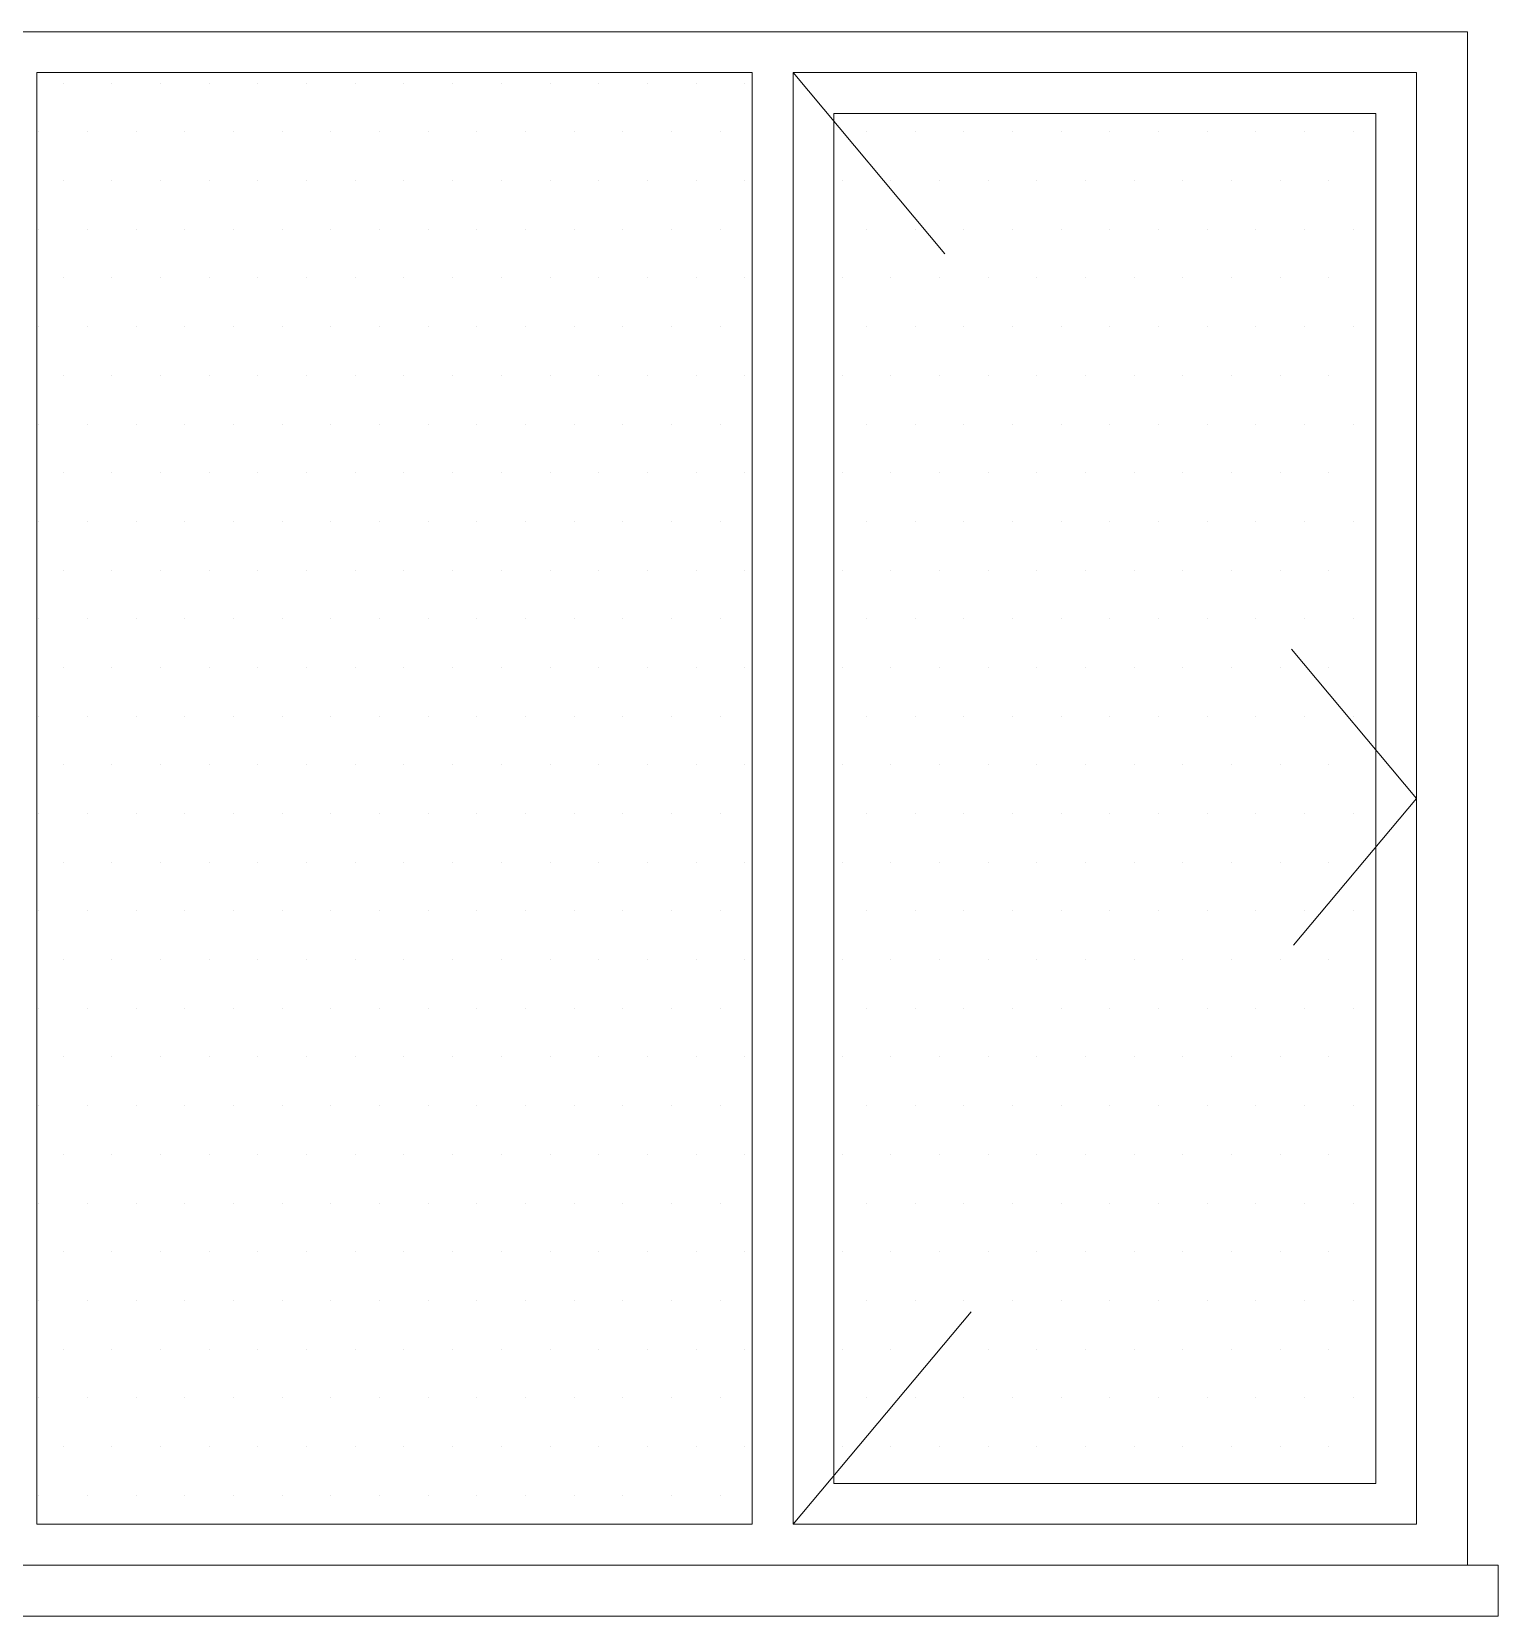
# Model space of a CAD drawing. Header units: millimetres. Extents: x 2016.56 to 2021.8, y 13721.83 to 13722.48.
# Drawn here: x 2020.5015 to 2020.5302, y 13721.93994 to 13721.97094 of the extents above; entities that cross this region are included whole.
import ezdxf

# ---------------------------------------------------------------- set-up
doc = ezdxf.new("R2010")
doc.units = ezdxf.units.MM
doc.linetypes.add('HIDDEN', pattern=[0.375, 0.25, -0.125])
doc.layers.get('0').update_dxf_attribs({"lineweight": 20})
doc.layers.add('DUVAR', color=4, linetype='Continuous', lineweight=40)
doc.layers.add('TEFRİŞ', color=11, linetype='Continuous', lineweight=9)

msp = doc.modelspace()

# ---------------------------------------------------------------- linework, layer by layer
for p, q in [((2020.529602, 13721.970938), (2020.487602, 13721.970938)), ((2020.529602, 13721.940938), (2020.529602, 13721.970938)), ((2020.501602, 13721.970138), (2020.501602, 13721.941738)), ((2020.515602, 13721.970138), (2020.501602, 13721.970138)), ((2020.515602, 13721.970138), (2020.515602, 13721.941738)), ((2020.516402, 13721.970138), (2020.516402, 13721.941738)), ((2020.528602, 13721.970138), (2020.516402, 13721.970138)), ((2020.528602, 13721.970138), (2020.528602, 13721.941738)), ((2020.517202, 13721.969338), (2020.527802, 13721.969338)), ((2020.517202, 13721.942538), (2020.517202, 13721.969338)), ((2020.527802, 13721.969338), (2020.527802, 13721.942538)), ((2020.527802, 13721.942538), (2020.517202, 13721.942538)), ((2020.501602, 13721.941738), (2020.515602, 13721.941738)), ((2020.516402, 13721.941738), (2020.528602, 13721.941738)), ((2020.487002, 13721.940938), (2020.530202, 13721.940938)), ((2020.530202, 13721.939938), (2020.530202, 13721.940938)), ((2020.487002, 13721.939938), (2020.530202, 13721.939938))]:
    msp.add_line(p, q)
at = {"layer": 'DUVAR'}
for p, q in [((2020.50212, 13721.96993), (2020.50212, 13721.96993)), ((2020.503072, 13721.96993), (2020.503072, 13721.96993)), ((2020.504025, 13721.96993), (2020.504025, 13721.96993)), ((2020.504977, 13721.96993), (2020.504977, 13721.96993)), ((2020.50593, 13721.96993), (2020.50593, 13721.96993)), ((2020.506882, 13721.96993), (2020.506882, 13721.96993)), ((2020.507835, 13721.96993), (2020.507835, 13721.96993)), ((2020.508787, 13721.96993), (2020.508787, 13721.96993)), ((2020.50974, 13721.96993), (2020.50974, 13721.96993)), ((2020.510692, 13721.96993), (2020.510692, 13721.96993)), ((2020.511645, 13721.96993), (2020.511645, 13721.96993)), ((2020.512597, 13721.96993), (2020.512597, 13721.96993)), ((2020.51355, 13721.96993), (2020.51355, 13721.96993)), ((2020.514502, 13721.96993), (2020.514502, 13721.96993)), ((2020.515455, 13721.96993), (2020.515455, 13721.96993)), ((2020.501643, 13721.968977), (2020.501643, 13721.968977)), ((2020.502596, 13721.968977), (2020.502596, 13721.968977)), ((2020.503548, 13721.968977), (2020.503548, 13721.968977)), ((2020.504501, 13721.968977), (2020.504501, 13721.968977)), ((2020.505453, 13721.968977), (2020.505453, 13721.968977)), ((2020.506406, 13721.968977), (2020.506406, 13721.968977)), ((2020.507358, 13721.968977), (2020.507358, 13721.968977)), ((2020.508311, 13721.968977), (2020.508311, 13721.968977)), ((2020.509263, 13721.968977), (2020.509263, 13721.968977)), ((2020.510216, 13721.968977), (2020.510216, 13721.968977)), ((2020.511168, 13721.968977), (2020.511168, 13721.968977)), ((2020.512121, 13721.968977), (2020.512121, 13721.968977)), ((2020.513073, 13721.968977), (2020.513073, 13721.968977)), ((2020.514026, 13721.968977), (2020.514026, 13721.968977)), ((2020.514978, 13721.968977), (2020.514978, 13721.968977)), ((2020.517836, 13721.968977), (2020.517836, 13721.968977)), ((2020.518788, 13721.968977), (2020.518788, 13721.968977)), ((2020.519741, 13721.968977), (2020.519741, 13721.968977)), ((2020.520693, 13721.968977), (2020.520693, 13721.968977)), ((2020.521646, 13721.968977), (2020.521646, 13721.968977)), ((2020.522598, 13721.968977), (2020.522598, 13721.968977)), ((2020.523551, 13721.968977), (2020.523551, 13721.968977)), ((2020.524503, 13721.968977), (2020.524503, 13721.968977)), ((2020.525456, 13721.968977), (2020.525456, 13721.968977)), ((2020.526408, 13721.968977), (2020.526408, 13721.968977)), ((2020.527361, 13721.968977), (2020.527361, 13721.968977)), ((2020.50212, 13721.968025), (2020.50212, 13721.968025)), ((2020.503072, 13721.968025), (2020.503072, 13721.968025)), ((2020.504025, 13721.968025), (2020.504025, 13721.968025)), ((2020.504977, 13721.968025), (2020.504977, 13721.968025)), ((2020.50593, 13721.968025), (2020.50593, 13721.968025)), ((2020.506882, 13721.968025), (2020.506882, 13721.968025)), ((2020.507835, 13721.968025), (2020.507835, 13721.968025)), ((2020.508787, 13721.968025), (2020.508787, 13721.968025)), ((2020.50974, 13721.968025), (2020.50974, 13721.968025)), ((2020.510692, 13721.968025), (2020.510692, 13721.968025)), ((2020.511645, 13721.968025), (2020.511645, 13721.968025)), ((2020.512597, 13721.968025), (2020.512597, 13721.968025)), ((2020.51355, 13721.968025), (2020.51355, 13721.968025)), ((2020.514502, 13721.968025), (2020.514502, 13721.968025)), ((2020.515455, 13721.968025), (2020.515455, 13721.968025)), ((2020.51736, 13721.968025), (2020.51736, 13721.968025)), ((2020.518312, 13721.968025), (2020.518312, 13721.968025)), ((2020.519265, 13721.968025), (2020.519265, 13721.968025)), ((2020.520217, 13721.968025), (2020.520217, 13721.968025)), ((2020.52117, 13721.968025), (2020.52117, 13721.968025)), ((2020.522122, 13721.968025), (2020.522122, 13721.968025)), ((2020.523075, 13721.968025), (2020.523075, 13721.968025)), ((2020.524027, 13721.968025), (2020.524027, 13721.968025)), ((2020.52498, 13721.968025), (2020.52498, 13721.968025)), ((2020.525932, 13721.968025), (2020.525932, 13721.968025)), ((2020.526885, 13721.968025), (2020.526885, 13721.968025)), ((2020.501643, 13721.967072), (2020.501643, 13721.967072)), ((2020.502596, 13721.967072), (2020.502596, 13721.967072)), ((2020.503548, 13721.967072), (2020.503548, 13721.967072)), ((2020.504501, 13721.967072), (2020.504501, 13721.967072)), ((2020.505453, 13721.967072), (2020.505453, 13721.967072)), ((2020.506406, 13721.967072), (2020.506406, 13721.967072)), ((2020.507358, 13721.967072), (2020.507358, 13721.967072)), ((2020.508311, 13721.967072), (2020.508311, 13721.967072)), ((2020.509263, 13721.967072), (2020.509263, 13721.967072)), ((2020.510216, 13721.967072), (2020.510216, 13721.967072)), ((2020.511168, 13721.967072), (2020.511168, 13721.967072)), ((2020.512121, 13721.967072), (2020.512121, 13721.967072)), ((2020.513073, 13721.967072), (2020.513073, 13721.967072)), ((2020.514026, 13721.967072), (2020.514026, 13721.967072)), ((2020.514978, 13721.967072), (2020.514978, 13721.967072)), ((2020.517836, 13721.967072), (2020.517836, 13721.967072)), ((2020.518788, 13721.967072), (2020.518788, 13721.967072)), ((2020.519741, 13721.967072), (2020.519741, 13721.967072)), ((2020.520693, 13721.967072), (2020.520693, 13721.967072)), ((2020.521646, 13721.967072), (2020.521646, 13721.967072)), ((2020.522598, 13721.967072), (2020.522598, 13721.967072)), ((2020.523551, 13721.967072), (2020.523551, 13721.967072)), ((2020.524503, 13721.967072), (2020.524503, 13721.967072)), ((2020.525456, 13721.967072), (2020.525456, 13721.967072)), ((2020.526408, 13721.967072), (2020.526408, 13721.967072)), ((2020.527361, 13721.967072), (2020.527361, 13721.967072)), ((2020.50212, 13721.96612), (2020.50212, 13721.96612)), ((2020.503072, 13721.96612), (2020.503072, 13721.96612)), ((2020.504025, 13721.96612), (2020.504025, 13721.96612)), ((2020.504977, 13721.96612), (2020.504977, 13721.96612)), ((2020.50593, 13721.96612), (2020.50593, 13721.96612)), ((2020.506882, 13721.96612), (2020.506882, 13721.96612)), ((2020.507835, 13721.96612), (2020.507835, 13721.96612)), ((2020.508787, 13721.96612), (2020.508787, 13721.96612)), ((2020.50974, 13721.96612), (2020.50974, 13721.96612)), ((2020.510692, 13721.96612), (2020.510692, 13721.96612)), ((2020.511645, 13721.96612), (2020.511645, 13721.96612)), ((2020.512597, 13721.96612), (2020.512597, 13721.96612)), ((2020.51355, 13721.96612), (2020.51355, 13721.96612)), ((2020.514502, 13721.96612), (2020.514502, 13721.96612)), ((2020.515455, 13721.96612), (2020.515455, 13721.96612)), ((2020.51736, 13721.96612), (2020.51736, 13721.96612)), ((2020.518312, 13721.96612), (2020.518312, 13721.96612)), ((2020.519265, 13721.96612), (2020.519265, 13721.96612)), ((2020.520217, 13721.96612), (2020.520217, 13721.96612)), ((2020.52117, 13721.96612), (2020.52117, 13721.96612)), ((2020.522122, 13721.96612), (2020.522122, 13721.96612)), ((2020.523075, 13721.96612), (2020.523075, 13721.96612)), ((2020.524027, 13721.96612), (2020.524027, 13721.96612)), ((2020.52498, 13721.96612), (2020.52498, 13721.96612)), ((2020.525932, 13721.96612), (2020.525932, 13721.96612)), ((2020.526885, 13721.96612), (2020.526885, 13721.96612)), ((2020.501643, 13721.965167), (2020.501643, 13721.965167)), ((2020.502596, 13721.965167), (2020.502596, 13721.965167)), ((2020.503548, 13721.965167), (2020.503548, 13721.965167)), ((2020.504501, 13721.965167), (2020.504501, 13721.965167)), ((2020.505453, 13721.965167), (2020.505453, 13721.965167)), ((2020.506406, 13721.965167), (2020.506406, 13721.965167)), ((2020.507358, 13721.965167), (2020.507358, 13721.965167)), ((2020.508311, 13721.965167), (2020.508311, 13721.965167)), ((2020.509263, 13721.965167), (2020.509263, 13721.965167)), ((2020.510216, 13721.965167), (2020.510216, 13721.965167)), ((2020.511168, 13721.965167), (2020.511168, 13721.965167)), ((2020.512121, 13721.965167), (2020.512121, 13721.965167)), ((2020.513073, 13721.965167), (2020.513073, 13721.965167)), ((2020.514026, 13721.965167), (2020.514026, 13721.965167)), ((2020.514978, 13721.965167), (2020.514978, 13721.965167)), ((2020.517836, 13721.965167), (2020.517836, 13721.965167)), ((2020.518788, 13721.965167), (2020.518788, 13721.965167)), ((2020.519741, 13721.965167), (2020.519741, 13721.965167)), ((2020.520693, 13721.965167), (2020.520693, 13721.965167)), ((2020.521646, 13721.965167), (2020.521646, 13721.965167)), ((2020.522598, 13721.965167), (2020.522598, 13721.965167)), ((2020.523551, 13721.965167), (2020.523551, 13721.965167)), ((2020.524503, 13721.965167), (2020.524503, 13721.965167)), ((2020.525456, 13721.965167), (2020.525456, 13721.965167)), ((2020.526408, 13721.965167), (2020.526408, 13721.965167)), ((2020.527361, 13721.965167), (2020.527361, 13721.965167)), ((2020.50212, 13721.964215), (2020.50212, 13721.964215)), ((2020.503072, 13721.964215), (2020.503072, 13721.964215)), ((2020.504025, 13721.964215), (2020.504025, 13721.964215)), ((2020.504977, 13721.964215), (2020.504977, 13721.964215)), ((2020.50593, 13721.964215), (2020.50593, 13721.964215)), ((2020.506882, 13721.964215), (2020.506882, 13721.964215)), ((2020.507835, 13721.964215), (2020.507835, 13721.964215)), ((2020.508787, 13721.964215), (2020.508787, 13721.964215)), ((2020.50974, 13721.964215), (2020.50974, 13721.964215)), ((2020.510692, 13721.964215), (2020.510692, 13721.964215)), ((2020.511645, 13721.964215), (2020.511645, 13721.964215)), ((2020.512597, 13721.964215), (2020.512597, 13721.964215)), ((2020.51355, 13721.964215), (2020.51355, 13721.964215)), ((2020.514502, 13721.964215), (2020.514502, 13721.964215)), ((2020.515455, 13721.964215), (2020.515455, 13721.964215)), ((2020.51736, 13721.964215), (2020.51736, 13721.964215)), ((2020.518312, 13721.964215), (2020.518312, 13721.964215)), ((2020.519265, 13721.964215), (2020.519265, 13721.964215)), ((2020.520217, 13721.964215), (2020.520217, 13721.964215)), ((2020.52117, 13721.964215), (2020.52117, 13721.964215)), ((2020.522122, 13721.964215), (2020.522122, 13721.964215)), ((2020.523075, 13721.964215), (2020.523075, 13721.964215)), ((2020.524027, 13721.964215), (2020.524027, 13721.964215)), ((2020.52498, 13721.964215), (2020.52498, 13721.964215)), ((2020.525932, 13721.964215), (2020.525932, 13721.964215)), ((2020.526885, 13721.964215), (2020.526885, 13721.964215)), ((2020.501643, 13721.963262), (2020.501643, 13721.963262)), ((2020.502596, 13721.963262), (2020.502596, 13721.963262)), ((2020.503548, 13721.963262), (2020.503548, 13721.963262)), ((2020.504501, 13721.963262), (2020.504501, 13721.963262)), ((2020.505453, 13721.963262), (2020.505453, 13721.963262)), ((2020.506406, 13721.963262), (2020.506406, 13721.963262)), ((2020.507358, 13721.963262), (2020.507358, 13721.963262)), ((2020.508311, 13721.963262), (2020.508311, 13721.963262)), ((2020.509263, 13721.963262), (2020.509263, 13721.963262)), ((2020.510216, 13721.963262), (2020.510216, 13721.963262)), ((2020.511168, 13721.963262), (2020.511168, 13721.963262)), ((2020.512121, 13721.963262), (2020.512121, 13721.963262)), ((2020.513073, 13721.963262), (2020.513073, 13721.963262)), ((2020.514026, 13721.963262), (2020.514026, 13721.963262)), ((2020.514978, 13721.963262), (2020.514978, 13721.963262)), ((2020.517836, 13721.963262), (2020.517836, 13721.963262)), ((2020.518788, 13721.963262), (2020.518788, 13721.963262)), ((2020.519741, 13721.963262), (2020.519741, 13721.963262)), ((2020.520693, 13721.963262), (2020.520693, 13721.963262)), ((2020.521646, 13721.963262), (2020.521646, 13721.963262)), ((2020.522598, 13721.963262), (2020.522598, 13721.963262)), ((2020.523551, 13721.963262), (2020.523551, 13721.963262)), ((2020.524503, 13721.963262), (2020.524503, 13721.963262)), ((2020.525456, 13721.963262), (2020.525456, 13721.963262)), ((2020.526408, 13721.963262), (2020.526408, 13721.963262)), ((2020.527361, 13721.963262), (2020.527361, 13721.963262)), ((2020.50212, 13721.96231), (2020.50212, 13721.96231)), ((2020.503072, 13721.96231), (2020.503072, 13721.96231)), ((2020.504025, 13721.96231), (2020.504025, 13721.96231)), ((2020.504977, 13721.96231), (2020.504977, 13721.96231)), ((2020.50593, 13721.96231), (2020.50593, 13721.96231)), ((2020.506882, 13721.96231), (2020.506882, 13721.96231)), ((2020.507835, 13721.96231), (2020.507835, 13721.96231)), ((2020.508787, 13721.96231), (2020.508787, 13721.96231)), ((2020.50974, 13721.96231), (2020.50974, 13721.96231)), ((2020.510692, 13721.96231), (2020.510692, 13721.96231)), ((2020.511645, 13721.96231), (2020.511645, 13721.96231)), ((2020.512597, 13721.96231), (2020.512597, 13721.96231)), ((2020.51355, 13721.96231), (2020.51355, 13721.96231)), ((2020.514502, 13721.96231), (2020.514502, 13721.96231)), ((2020.515455, 13721.96231), (2020.515455, 13721.96231)), ((2020.51736, 13721.96231), (2020.51736, 13721.96231)), ((2020.518312, 13721.96231), (2020.518312, 13721.96231)), ((2020.519265, 13721.96231), (2020.519265, 13721.96231)), ((2020.520217, 13721.96231), (2020.520217, 13721.96231)), ((2020.52117, 13721.96231), (2020.52117, 13721.96231)), ((2020.522122, 13721.96231), (2020.522122, 13721.96231)), ((2020.523075, 13721.96231), (2020.523075, 13721.96231)), ((2020.524027, 13721.96231), (2020.524027, 13721.96231)), ((2020.52498, 13721.96231), (2020.52498, 13721.96231)), ((2020.525932, 13721.96231), (2020.525932, 13721.96231)), ((2020.526885, 13721.96231), (2020.526885, 13721.96231)), ((2020.501643, 13721.961357), (2020.501643, 13721.961357)), ((2020.502596, 13721.961357), (2020.502596, 13721.961357)), ((2020.503548, 13721.961357), (2020.503548, 13721.961357)), ((2020.504501, 13721.961357), (2020.504501, 13721.961357)), ((2020.505453, 13721.961357), (2020.505453, 13721.961357)), ((2020.506406, 13721.961357), (2020.506406, 13721.961357)), ((2020.507358, 13721.961357), (2020.507358, 13721.961357)), ((2020.508311, 13721.961357), (2020.508311, 13721.961357)), ((2020.509263, 13721.961357), (2020.509263, 13721.961357)), ((2020.510216, 13721.961357), (2020.510216, 13721.961357)), ((2020.511168, 13721.961357), (2020.511168, 13721.961357)), ((2020.512121, 13721.961357), (2020.512121, 13721.961357)), ((2020.513073, 13721.961357), (2020.513073, 13721.961357)), ((2020.514026, 13721.961357), (2020.514026, 13721.961357)), ((2020.514978, 13721.961357), (2020.514978, 13721.961357)), ((2020.517836, 13721.961357), (2020.517836, 13721.961357)), ((2020.518788, 13721.961357), (2020.518788, 13721.961357)), ((2020.519741, 13721.961357), (2020.519741, 13721.961357)), ((2020.520693, 13721.961357), (2020.520693, 13721.961357)), ((2020.521646, 13721.961357), (2020.521646, 13721.961357)), ((2020.522598, 13721.961357), (2020.522598, 13721.961357)), ((2020.523551, 13721.961357), (2020.523551, 13721.961357)), ((2020.524503, 13721.961357), (2020.524503, 13721.961357)), ((2020.525456, 13721.961357), (2020.525456, 13721.961357)), ((2020.526408, 13721.961357), (2020.526408, 13721.961357)), ((2020.527361, 13721.961357), (2020.527361, 13721.961357)), ((2020.50212, 13721.960405), (2020.50212, 13721.960405)), ((2020.503072, 13721.960405), (2020.503072, 13721.960405)), ((2020.504025, 13721.960405), (2020.504025, 13721.960405)), ((2020.504977, 13721.960405), (2020.504977, 13721.960405)), ((2020.50593, 13721.960405), (2020.50593, 13721.960405)), ((2020.506882, 13721.960405), (2020.506882, 13721.960405)), ((2020.507835, 13721.960405), (2020.507835, 13721.960405)), ((2020.508787, 13721.960405), (2020.508787, 13721.960405)), ((2020.50974, 13721.960405), (2020.50974, 13721.960405)), ((2020.510692, 13721.960405), (2020.510692, 13721.960405)), ((2020.511645, 13721.960405), (2020.511645, 13721.960405)), ((2020.512597, 13721.960405), (2020.512597, 13721.960405)), ((2020.51355, 13721.960405), (2020.51355, 13721.960405)), ((2020.514502, 13721.960405), (2020.514502, 13721.960405)), ((2020.515455, 13721.960405), (2020.515455, 13721.960405)), ((2020.51736, 13721.960405), (2020.51736, 13721.960405)), ((2020.518312, 13721.960405), (2020.518312, 13721.960405)), ((2020.519265, 13721.960405), (2020.519265, 13721.960405)), ((2020.520217, 13721.960405), (2020.520217, 13721.960405)), ((2020.52117, 13721.960405), (2020.52117, 13721.960405)), ((2020.522122, 13721.960405), (2020.522122, 13721.960405)), ((2020.523075, 13721.960405), (2020.523075, 13721.960405)), ((2020.524027, 13721.960405), (2020.524027, 13721.960405)), ((2020.52498, 13721.960405), (2020.52498, 13721.960405)), ((2020.525932, 13721.960405), (2020.525932, 13721.960405)), ((2020.526885, 13721.960405), (2020.526885, 13721.960405)), ((2020.501643, 13721.959452), (2020.501643, 13721.959452)), ((2020.502596, 13721.959452), (2020.502596, 13721.959452)), ((2020.503548, 13721.959452), (2020.503548, 13721.959452)), ((2020.504501, 13721.959452), (2020.504501, 13721.959452)), ((2020.505453, 13721.959452), (2020.505453, 13721.959452)), ((2020.506406, 13721.959452), (2020.506406, 13721.959452)), ((2020.507358, 13721.959452), (2020.507358, 13721.959452)), ((2020.508311, 13721.959452), (2020.508311, 13721.959452)), ((2020.509263, 13721.959452), (2020.509263, 13721.959452)), ((2020.510216, 13721.959452), (2020.510216, 13721.959452)), ((2020.511168, 13721.959452), (2020.511168, 13721.959452)), ((2020.512121, 13721.959452), (2020.512121, 13721.959452)), ((2020.513073, 13721.959452), (2020.513073, 13721.959452)), ((2020.514026, 13721.959452), (2020.514026, 13721.959452)), ((2020.514978, 13721.959452), (2020.514978, 13721.959452)), ((2020.517836, 13721.959452), (2020.517836, 13721.959452)), ((2020.518788, 13721.959452), (2020.518788, 13721.959452)), ((2020.519741, 13721.959452), (2020.519741, 13721.959452)), ((2020.520693, 13721.959452), (2020.520693, 13721.959452)), ((2020.521646, 13721.959452), (2020.521646, 13721.959452)), ((2020.522598, 13721.959452), (2020.522598, 13721.959452)), ((2020.523551, 13721.959452), (2020.523551, 13721.959452)), ((2020.524503, 13721.959452), (2020.524503, 13721.959452)), ((2020.525456, 13721.959452), (2020.525456, 13721.959452)), ((2020.526408, 13721.959452), (2020.526408, 13721.959452)), ((2020.527361, 13721.959452), (2020.527361, 13721.959452)), ((2020.50212, 13721.9585), (2020.50212, 13721.9585)), ((2020.503072, 13721.9585), (2020.503072, 13721.9585)), ((2020.504025, 13721.9585), (2020.504025, 13721.9585)), ((2020.504977, 13721.9585), (2020.504977, 13721.9585)), ((2020.50593, 13721.9585), (2020.50593, 13721.9585)), ((2020.506882, 13721.9585), (2020.506882, 13721.9585)), ((2020.507835, 13721.9585), (2020.507835, 13721.9585)), ((2020.508787, 13721.9585), (2020.508787, 13721.9585)), ((2020.50974, 13721.9585), (2020.50974, 13721.9585)), ((2020.510692, 13721.9585), (2020.510692, 13721.9585)), ((2020.511645, 13721.9585), (2020.511645, 13721.9585)), ((2020.512597, 13721.9585), (2020.512597, 13721.9585)), ((2020.51355, 13721.9585), (2020.51355, 13721.9585)), ((2020.514502, 13721.9585), (2020.514502, 13721.9585)), ((2020.515455, 13721.9585), (2020.515455, 13721.9585)), ((2020.51736, 13721.9585), (2020.51736, 13721.9585)), ((2020.518312, 13721.9585), (2020.518312, 13721.9585)), ((2020.519265, 13721.9585), (2020.519265, 13721.9585)), ((2020.520217, 13721.9585), (2020.520217, 13721.9585)), ((2020.52117, 13721.9585), (2020.52117, 13721.9585)), ((2020.522122, 13721.9585), (2020.522122, 13721.9585)), ((2020.523075, 13721.9585), (2020.523075, 13721.9585)), ((2020.524027, 13721.9585), (2020.524027, 13721.9585)), ((2020.52498, 13721.9585), (2020.52498, 13721.9585)), ((2020.525932, 13721.9585), (2020.525932, 13721.9585)), ((2020.526885, 13721.9585), (2020.526885, 13721.9585)), ((2020.501643, 13721.957547), (2020.501643, 13721.957547)), ((2020.502596, 13721.957547), (2020.502596, 13721.957547)), ((2020.503548, 13721.957547), (2020.503548, 13721.957547)), ((2020.504501, 13721.957547), (2020.504501, 13721.957547)), ((2020.505453, 13721.957547), (2020.505453, 13721.957547)), ((2020.506406, 13721.957547), (2020.506406, 13721.957547)), ((2020.507358, 13721.957547), (2020.507358, 13721.957547)), ((2020.508311, 13721.957547), (2020.508311, 13721.957547)), ((2020.509263, 13721.957547), (2020.509263, 13721.957547)), ((2020.510216, 13721.957547), (2020.510216, 13721.957547)), ((2020.511168, 13721.957547), (2020.511168, 13721.957547)), ((2020.512121, 13721.957547), (2020.512121, 13721.957547)), ((2020.513073, 13721.957547), (2020.513073, 13721.957547)), ((2020.514026, 13721.957547), (2020.514026, 13721.957547)), ((2020.514978, 13721.957547), (2020.514978, 13721.957547)), ((2020.517836, 13721.957547), (2020.517836, 13721.957547)), ((2020.518788, 13721.957547), (2020.518788, 13721.957547)), ((2020.519741, 13721.957547), (2020.519741, 13721.957547)), ((2020.520693, 13721.957547), (2020.520693, 13721.957547)), ((2020.521646, 13721.957547), (2020.521646, 13721.957547)), ((2020.522598, 13721.957547), (2020.522598, 13721.957547)), ((2020.523551, 13721.957547), (2020.523551, 13721.957547)), ((2020.524503, 13721.957547), (2020.524503, 13721.957547)), ((2020.525456, 13721.957547), (2020.525456, 13721.957547)), ((2020.526408, 13721.957547), (2020.526408, 13721.957547)), ((2020.527361, 13721.957547), (2020.527361, 13721.957547)), ((2020.50212, 13721.956595), (2020.50212, 13721.956595)), ((2020.503072, 13721.956595), (2020.503072, 13721.956595)), ((2020.504025, 13721.956595), (2020.504025, 13721.956595)), ((2020.504977, 13721.956595), (2020.504977, 13721.956595)), ((2020.50593, 13721.956595), (2020.50593, 13721.956595)), ((2020.506882, 13721.956595), (2020.506882, 13721.956595)), ((2020.507835, 13721.956595), (2020.507835, 13721.956595)), ((2020.508787, 13721.956595), (2020.508787, 13721.956595)), ((2020.50974, 13721.956595), (2020.50974, 13721.956595)), ((2020.510692, 13721.956595), (2020.510692, 13721.956595)), ((2020.511645, 13721.956595), (2020.511645, 13721.956595)), ((2020.512597, 13721.956595), (2020.512597, 13721.956595)), ((2020.51355, 13721.956595), (2020.51355, 13721.956595)), ((2020.514502, 13721.956595), (2020.514502, 13721.956595)), ((2020.515455, 13721.956595), (2020.515455, 13721.956595)), ((2020.51736, 13721.956595), (2020.51736, 13721.956595)), ((2020.518312, 13721.956595), (2020.518312, 13721.956595)), ((2020.519265, 13721.956595), (2020.519265, 13721.956595)), ((2020.520217, 13721.956595), (2020.520217, 13721.956595)), ((2020.52117, 13721.956595), (2020.52117, 13721.956595)), ((2020.522122, 13721.956595), (2020.522122, 13721.956595)), ((2020.523075, 13721.956595), (2020.523075, 13721.956595)), ((2020.524027, 13721.956595), (2020.524027, 13721.956595)), ((2020.52498, 13721.956595), (2020.52498, 13721.956595)), ((2020.525932, 13721.956595), (2020.525932, 13721.956595)), ((2020.526885, 13721.956595), (2020.526885, 13721.956595)), ((2020.501643, 13721.955642), (2020.501643, 13721.955642)), ((2020.502596, 13721.955642), (2020.502596, 13721.955642)), ((2020.503548, 13721.955642), (2020.503548, 13721.955642)), ((2020.504501, 13721.955642), (2020.504501, 13721.955642)), ((2020.505453, 13721.955642), (2020.505453, 13721.955642)), ((2020.506406, 13721.955642), (2020.506406, 13721.955642)), ((2020.507358, 13721.955642), (2020.507358, 13721.955642)), ((2020.508311, 13721.955642), (2020.508311, 13721.955642)), ((2020.509263, 13721.955642), (2020.509263, 13721.955642)), ((2020.510216, 13721.955642), (2020.510216, 13721.955642)), ((2020.511168, 13721.955642), (2020.511168, 13721.955642)), ((2020.512121, 13721.955642), (2020.512121, 13721.955642)), ((2020.513073, 13721.955642), (2020.513073, 13721.955642)), ((2020.514026, 13721.955642), (2020.514026, 13721.955642)), ((2020.514978, 13721.955642), (2020.514978, 13721.955642)), ((2020.517836, 13721.955642), (2020.517836, 13721.955642)), ((2020.518788, 13721.955642), (2020.518788, 13721.955642)), ((2020.519741, 13721.955642), (2020.519741, 13721.955642)), ((2020.520693, 13721.955642), (2020.520693, 13721.955642)), ((2020.521646, 13721.955642), (2020.521646, 13721.955642)), ((2020.522598, 13721.955642), (2020.522598, 13721.955642)), ((2020.523551, 13721.955642), (2020.523551, 13721.955642)), ((2020.524503, 13721.955642), (2020.524503, 13721.955642)), ((2020.525456, 13721.955642), (2020.525456, 13721.955642)), ((2020.526408, 13721.955642), (2020.526408, 13721.955642)), ((2020.527361, 13721.955642), (2020.527361, 13721.955642)), ((2020.50212, 13721.95469), (2020.50212, 13721.95469)), ((2020.503072, 13721.95469), (2020.503072, 13721.95469)), ((2020.504025, 13721.95469), (2020.504025, 13721.95469)), ((2020.504977, 13721.95469), (2020.504977, 13721.95469)), ((2020.50593, 13721.95469), (2020.50593, 13721.95469)), ((2020.506882, 13721.95469), (2020.506882, 13721.95469)), ((2020.507835, 13721.95469), (2020.507835, 13721.95469)), ((2020.508787, 13721.95469), (2020.508787, 13721.95469)), ((2020.50974, 13721.95469), (2020.50974, 13721.95469)), ((2020.510692, 13721.95469), (2020.510692, 13721.95469)), ((2020.511645, 13721.95469), (2020.511645, 13721.95469)), ((2020.512597, 13721.95469), (2020.512597, 13721.95469)), ((2020.51355, 13721.95469), (2020.51355, 13721.95469)), ((2020.514502, 13721.95469), (2020.514502, 13721.95469)), ((2020.515455, 13721.95469), (2020.515455, 13721.95469)), ((2020.51736, 13721.95469), (2020.51736, 13721.95469)), ((2020.518312, 13721.95469), (2020.518312, 13721.95469)), ((2020.519265, 13721.95469), (2020.519265, 13721.95469)), ((2020.520217, 13721.95469), (2020.520217, 13721.95469)), ((2020.52117, 13721.95469), (2020.52117, 13721.95469)), ((2020.522122, 13721.95469), (2020.522122, 13721.95469)), ((2020.523075, 13721.95469), (2020.523075, 13721.95469)), ((2020.524027, 13721.95469), (2020.524027, 13721.95469)), ((2020.52498, 13721.95469), (2020.52498, 13721.95469)), ((2020.525932, 13721.95469), (2020.525932, 13721.95469)), ((2020.526885, 13721.95469), (2020.526885, 13721.95469)), ((2020.501643, 13721.953737), (2020.501643, 13721.953737)), ((2020.502596, 13721.953737), (2020.502596, 13721.953737)), ((2020.503548, 13721.953737), (2020.503548, 13721.953737)), ((2020.504501, 13721.953737), (2020.504501, 13721.953737)), ((2020.505453, 13721.953737), (2020.505453, 13721.953737)), ((2020.506406, 13721.953737), (2020.506406, 13721.953737)), ((2020.507358, 13721.953737), (2020.507358, 13721.953737)), ((2020.508311, 13721.953737), (2020.508311, 13721.953737)), ((2020.509263, 13721.953737), (2020.509263, 13721.953737)), ((2020.510216, 13721.953737), (2020.510216, 13721.953737)), ((2020.511168, 13721.953737), (2020.511168, 13721.953737)), ((2020.512121, 13721.953737), (2020.512121, 13721.953737)), ((2020.513073, 13721.953737), (2020.513073, 13721.953737)), ((2020.514026, 13721.953737), (2020.514026, 13721.953737)), ((2020.514978, 13721.953737), (2020.514978, 13721.953737)), ((2020.517836, 13721.953737), (2020.517836, 13721.953737)), ((2020.518788, 13721.953737), (2020.518788, 13721.953737)), ((2020.519741, 13721.953737), (2020.519741, 13721.953737)), ((2020.520693, 13721.953737), (2020.520693, 13721.953737)), ((2020.521646, 13721.953737), (2020.521646, 13721.953737)), ((2020.522598, 13721.953737), (2020.522598, 13721.953737)), ((2020.523551, 13721.953737), (2020.523551, 13721.953737)), ((2020.524503, 13721.953737), (2020.524503, 13721.953737)), ((2020.525456, 13721.953737), (2020.525456, 13721.953737)), ((2020.526408, 13721.953737), (2020.526408, 13721.953737)), ((2020.527361, 13721.953737), (2020.527361, 13721.953737)), ((2020.50212, 13721.952785), (2020.50212, 13721.952785)), ((2020.503072, 13721.952785), (2020.503072, 13721.952785)), ((2020.504025, 13721.952785), (2020.504025, 13721.952785)), ((2020.504977, 13721.952785), (2020.504977, 13721.952785)), ((2020.50593, 13721.952785), (2020.50593, 13721.952785)), ((2020.506882, 13721.952785), (2020.506882, 13721.952785)), ((2020.507835, 13721.952785), (2020.507835, 13721.952785)), ((2020.508787, 13721.952785), (2020.508787, 13721.952785)), ((2020.50974, 13721.952785), (2020.50974, 13721.952785)), ((2020.510692, 13721.952785), (2020.510692, 13721.952785)), ((2020.511645, 13721.952785), (2020.511645, 13721.952785)), ((2020.512597, 13721.952785), (2020.512597, 13721.952785)), ((2020.51355, 13721.952785), (2020.51355, 13721.952785)), ((2020.514502, 13721.952785), (2020.514502, 13721.952785)), ((2020.515455, 13721.952785), (2020.515455, 13721.952785)), ((2020.51736, 13721.952785), (2020.51736, 13721.952785)), ((2020.518312, 13721.952785), (2020.518312, 13721.952785)), ((2020.519265, 13721.952785), (2020.519265, 13721.952785)), ((2020.520217, 13721.952785), (2020.520217, 13721.952785)), ((2020.52117, 13721.952785), (2020.52117, 13721.952785)), ((2020.522122, 13721.952785), (2020.522122, 13721.952785)), ((2020.523075, 13721.952785), (2020.523075, 13721.952785)), ((2020.524027, 13721.952785), (2020.524027, 13721.952785)), ((2020.52498, 13721.952785), (2020.52498, 13721.952785)), ((2020.525932, 13721.952785), (2020.525932, 13721.952785)), ((2020.526885, 13721.952785), (2020.526885, 13721.952785)), ((2020.501643, 13721.951832), (2020.501643, 13721.951832)), ((2020.502596, 13721.951832), (2020.502596, 13721.951832)), ((2020.503548, 13721.951832), (2020.503548, 13721.951832)), ((2020.504501, 13721.951832), (2020.504501, 13721.951832)), ((2020.505453, 13721.951832), (2020.505453, 13721.951832)), ((2020.506406, 13721.951832), (2020.506406, 13721.951832)), ((2020.507358, 13721.951832), (2020.507358, 13721.951832)), ((2020.508311, 13721.951832), (2020.508311, 13721.951832)), ((2020.509263, 13721.951832), (2020.509263, 13721.951832)), ((2020.510216, 13721.951832), (2020.510216, 13721.951832)), ((2020.511168, 13721.951832), (2020.511168, 13721.951832)), ((2020.512121, 13721.951832), (2020.512121, 13721.951832)), ((2020.513073, 13721.951832), (2020.513073, 13721.951832)), ((2020.514026, 13721.951832), (2020.514026, 13721.951832)), ((2020.514978, 13721.951832), (2020.514978, 13721.951832)), ((2020.517836, 13721.951832), (2020.517836, 13721.951832)), ((2020.518788, 13721.951832), (2020.518788, 13721.951832)), ((2020.519741, 13721.951832), (2020.519741, 13721.951832)), ((2020.520693, 13721.951832), (2020.520693, 13721.951832)), ((2020.521646, 13721.951832), (2020.521646, 13721.951832)), ((2020.522598, 13721.951832), (2020.522598, 13721.951832)), ((2020.523551, 13721.951832), (2020.523551, 13721.951832)), ((2020.524503, 13721.951832), (2020.524503, 13721.951832)), ((2020.525456, 13721.951832), (2020.525456, 13721.951832)), ((2020.526408, 13721.951832), (2020.526408, 13721.951832)), ((2020.527361, 13721.951832), (2020.527361, 13721.951832)), ((2020.50212, 13721.95088), (2020.50212, 13721.95088)), ((2020.503072, 13721.95088), (2020.503072, 13721.95088)), ((2020.504025, 13721.95088), (2020.504025, 13721.95088)), ((2020.504977, 13721.95088), (2020.504977, 13721.95088)), ((2020.50593, 13721.95088), (2020.50593, 13721.95088)), ((2020.506882, 13721.95088), (2020.506882, 13721.95088)), ((2020.507835, 13721.95088), (2020.507835, 13721.95088)), ((2020.508787, 13721.95088), (2020.508787, 13721.95088)), ((2020.50974, 13721.95088), (2020.50974, 13721.95088)), ((2020.510692, 13721.95088), (2020.510692, 13721.95088)), ((2020.511645, 13721.95088), (2020.511645, 13721.95088)), ((2020.512597, 13721.95088), (2020.512597, 13721.95088)), ((2020.51355, 13721.95088), (2020.51355, 13721.95088)), ((2020.514502, 13721.95088), (2020.514502, 13721.95088)), ((2020.515455, 13721.95088), (2020.515455, 13721.95088)), ((2020.51736, 13721.95088), (2020.51736, 13721.95088)), ((2020.518312, 13721.95088), (2020.518312, 13721.95088)), ((2020.519265, 13721.95088), (2020.519265, 13721.95088)), ((2020.520217, 13721.95088), (2020.520217, 13721.95088)), ((2020.52117, 13721.95088), (2020.52117, 13721.95088)), ((2020.522122, 13721.95088), (2020.522122, 13721.95088)), ((2020.523075, 13721.95088), (2020.523075, 13721.95088)), ((2020.524027, 13721.95088), (2020.524027, 13721.95088)), ((2020.52498, 13721.95088), (2020.52498, 13721.95088)), ((2020.525932, 13721.95088), (2020.525932, 13721.95088)), ((2020.526885, 13721.95088), (2020.526885, 13721.95088)), ((2020.501643, 13721.949927), (2020.501643, 13721.949927)), ((2020.502596, 13721.949927), (2020.502596, 13721.949927)), ((2020.503548, 13721.949927), (2020.503548, 13721.949927)), ((2020.504501, 13721.949927), (2020.504501, 13721.949927)), ((2020.505453, 13721.949927), (2020.505453, 13721.949927)), ((2020.506406, 13721.949927), (2020.506406, 13721.949927)), ((2020.507358, 13721.949927), (2020.507358, 13721.949927)), ((2020.508311, 13721.949927), (2020.508311, 13721.949927)), ((2020.509263, 13721.949927), (2020.509263, 13721.949927)), ((2020.510216, 13721.949927), (2020.510216, 13721.949927)), ((2020.511168, 13721.949927), (2020.511168, 13721.949927)), ((2020.512121, 13721.949927), (2020.512121, 13721.949927)), ((2020.513073, 13721.949927), (2020.513073, 13721.949927)), ((2020.514026, 13721.949927), (2020.514026, 13721.949927)), ((2020.514978, 13721.949927), (2020.514978, 13721.949927)), ((2020.517836, 13721.949927), (2020.517836, 13721.949927)), ((2020.518788, 13721.949927), (2020.518788, 13721.949927)), ((2020.519741, 13721.949927), (2020.519741, 13721.949927)), ((2020.520693, 13721.949927), (2020.520693, 13721.949927)), ((2020.521646, 13721.949927), (2020.521646, 13721.949927)), ((2020.522598, 13721.949927), (2020.522598, 13721.949927)), ((2020.523551, 13721.949927), (2020.523551, 13721.949927)), ((2020.524503, 13721.949927), (2020.524503, 13721.949927)), ((2020.525456, 13721.949927), (2020.525456, 13721.949927)), ((2020.526408, 13721.949927), (2020.526408, 13721.949927)), ((2020.527361, 13721.949927), (2020.527361, 13721.949927)), ((2020.50212, 13721.948975), (2020.50212, 13721.948975)), ((2020.503072, 13721.948975), (2020.503072, 13721.948975)), ((2020.504025, 13721.948975), (2020.504025, 13721.948975)), ((2020.504977, 13721.948975), (2020.504977, 13721.948975)), ((2020.50593, 13721.948975), (2020.50593, 13721.948975)), ((2020.506882, 13721.948975), (2020.506882, 13721.948975)), ((2020.507835, 13721.948975), (2020.507835, 13721.948975)), ((2020.508787, 13721.948975), (2020.508787, 13721.948975)), ((2020.50974, 13721.948975), (2020.50974, 13721.948975)), ((2020.510692, 13721.948975), (2020.510692, 13721.948975)), ((2020.511645, 13721.948975), (2020.511645, 13721.948975)), ((2020.512597, 13721.948975), (2020.512597, 13721.948975)), ((2020.51355, 13721.948975), (2020.51355, 13721.948975)), ((2020.514502, 13721.948975), (2020.514502, 13721.948975)), ((2020.515455, 13721.948975), (2020.515455, 13721.948975)), ((2020.51736, 13721.948975), (2020.51736, 13721.948975)), ((2020.518312, 13721.948975), (2020.518312, 13721.948975)), ((2020.519265, 13721.948975), (2020.519265, 13721.948975)), ((2020.520217, 13721.948975), (2020.520217, 13721.948975)), ((2020.52117, 13721.948975), (2020.52117, 13721.948975)), ((2020.522122, 13721.948975), (2020.522122, 13721.948975)), ((2020.523075, 13721.948975), (2020.523075, 13721.948975)), ((2020.524027, 13721.948975), (2020.524027, 13721.948975)), ((2020.52498, 13721.948975), (2020.52498, 13721.948975)), ((2020.525932, 13721.948975), (2020.525932, 13721.948975)), ((2020.526885, 13721.948975), (2020.526885, 13721.948975)), ((2020.501643, 13721.948022), (2020.501643, 13721.948022)), ((2020.502596, 13721.948022), (2020.502596, 13721.948022)), ((2020.503548, 13721.948022), (2020.503548, 13721.948022)), ((2020.504501, 13721.948022), (2020.504501, 13721.948022)), ((2020.505453, 13721.948022), (2020.505453, 13721.948022)), ((2020.506406, 13721.948022), (2020.506406, 13721.948022)), ((2020.507358, 13721.948022), (2020.507358, 13721.948022)), ((2020.508311, 13721.948022), (2020.508311, 13721.948022)), ((2020.509263, 13721.948022), (2020.509263, 13721.948022)), ((2020.510216, 13721.948022), (2020.510216, 13721.948022)), ((2020.511168, 13721.948022), (2020.511168, 13721.948022)), ((2020.512121, 13721.948022), (2020.512121, 13721.948022)), ((2020.513073, 13721.948022), (2020.513073, 13721.948022)), ((2020.514026, 13721.948022), (2020.514026, 13721.948022)), ((2020.514978, 13721.948022), (2020.514978, 13721.948022)), ((2020.517836, 13721.948022), (2020.517836, 13721.948022)), ((2020.518788, 13721.948022), (2020.518788, 13721.948022)), ((2020.519741, 13721.948022), (2020.519741, 13721.948022)), ((2020.520693, 13721.948022), (2020.520693, 13721.948022)), ((2020.521646, 13721.948022), (2020.521646, 13721.948022)), ((2020.522598, 13721.948022), (2020.522598, 13721.948022)), ((2020.523551, 13721.948022), (2020.523551, 13721.948022)), ((2020.524503, 13721.948022), (2020.524503, 13721.948022)), ((2020.525456, 13721.948022), (2020.525456, 13721.948022)), ((2020.526408, 13721.948022), (2020.526408, 13721.948022)), ((2020.527361, 13721.948022), (2020.527361, 13721.948022)), ((2020.50212, 13721.94707), (2020.50212, 13721.94707)), ((2020.503072, 13721.94707), (2020.503072, 13721.94707)), ((2020.504025, 13721.94707), (2020.504025, 13721.94707)), ((2020.504977, 13721.94707), (2020.504977, 13721.94707)), ((2020.50593, 13721.94707), (2020.50593, 13721.94707)), ((2020.506882, 13721.94707), (2020.506882, 13721.94707)), ((2020.507835, 13721.94707), (2020.507835, 13721.94707)), ((2020.508787, 13721.94707), (2020.508787, 13721.94707)), ((2020.50974, 13721.94707), (2020.50974, 13721.94707)), ((2020.510692, 13721.94707), (2020.510692, 13721.94707)), ((2020.511645, 13721.94707), (2020.511645, 13721.94707)), ((2020.512597, 13721.94707), (2020.512597, 13721.94707)), ((2020.51355, 13721.94707), (2020.51355, 13721.94707)), ((2020.514502, 13721.94707), (2020.514502, 13721.94707)), ((2020.515455, 13721.94707), (2020.515455, 13721.94707)), ((2020.51736, 13721.94707), (2020.51736, 13721.94707)), ((2020.518312, 13721.94707), (2020.518312, 13721.94707)), ((2020.519265, 13721.94707), (2020.519265, 13721.94707)), ((2020.520217, 13721.94707), (2020.520217, 13721.94707)), ((2020.52117, 13721.94707), (2020.52117, 13721.94707)), ((2020.522122, 13721.94707), (2020.522122, 13721.94707)), ((2020.523075, 13721.94707), (2020.523075, 13721.94707)), ((2020.524027, 13721.94707), (2020.524027, 13721.94707)), ((2020.52498, 13721.94707), (2020.52498, 13721.94707)), ((2020.525932, 13721.94707), (2020.525932, 13721.94707)), ((2020.526885, 13721.94707), (2020.526885, 13721.94707)), ((2020.501643, 13721.946117), (2020.501643, 13721.946117)), ((2020.502596, 13721.946117), (2020.502596, 13721.946117)), ((2020.503548, 13721.946117), (2020.503548, 13721.946117)), ((2020.504501, 13721.946117), (2020.504501, 13721.946117)), ((2020.505453, 13721.946117), (2020.505453, 13721.946117)), ((2020.506406, 13721.946117), (2020.506406, 13721.946117)), ((2020.507358, 13721.946117), (2020.507358, 13721.946117)), ((2020.508311, 13721.946117), (2020.508311, 13721.946117)), ((2020.509263, 13721.946117), (2020.509263, 13721.946117)), ((2020.510216, 13721.946117), (2020.510216, 13721.946117)), ((2020.511168, 13721.946117), (2020.511168, 13721.946117)), ((2020.512121, 13721.946117), (2020.512121, 13721.946117)), ((2020.513073, 13721.946117), (2020.513073, 13721.946117)), ((2020.514026, 13721.946117), (2020.514026, 13721.946117)), ((2020.514978, 13721.946117), (2020.514978, 13721.946117)), ((2020.517836, 13721.946117), (2020.517836, 13721.946117)), ((2020.518788, 13721.946117), (2020.518788, 13721.946117)), ((2020.519741, 13721.946117), (2020.519741, 13721.946117)), ((2020.520693, 13721.946117), (2020.520693, 13721.946117)), ((2020.521646, 13721.946117), (2020.521646, 13721.946117)), ((2020.522598, 13721.946117), (2020.522598, 13721.946117)), ((2020.523551, 13721.946117), (2020.523551, 13721.946117)), ((2020.524503, 13721.946117), (2020.524503, 13721.946117)), ((2020.525456, 13721.946117), (2020.525456, 13721.946117)), ((2020.526408, 13721.946117), (2020.526408, 13721.946117)), ((2020.527361, 13721.946117), (2020.527361, 13721.946117)), ((2020.50212, 13721.945165), (2020.50212, 13721.945165)), ((2020.503072, 13721.945165), (2020.503072, 13721.945165)), ((2020.504025, 13721.945165), (2020.504025, 13721.945165)), ((2020.504977, 13721.945165), (2020.504977, 13721.945165)), ((2020.50593, 13721.945165), (2020.50593, 13721.945165)), ((2020.506882, 13721.945165), (2020.506882, 13721.945165)), ((2020.507835, 13721.945165), (2020.507835, 13721.945165)), ((2020.508787, 13721.945165), (2020.508787, 13721.945165)), ((2020.50974, 13721.945165), (2020.50974, 13721.945165)), ((2020.510692, 13721.945165), (2020.510692, 13721.945165)), ((2020.511645, 13721.945165), (2020.511645, 13721.945165)), ((2020.512597, 13721.945165), (2020.512597, 13721.945165)), ((2020.51355, 13721.945165), (2020.51355, 13721.945165)), ((2020.514502, 13721.945165), (2020.514502, 13721.945165)), ((2020.515455, 13721.945165), (2020.515455, 13721.945165)), ((2020.51736, 13721.945165), (2020.51736, 13721.945165)), ((2020.518312, 13721.945165), (2020.518312, 13721.945165)), ((2020.519265, 13721.945165), (2020.519265, 13721.945165)), ((2020.520217, 13721.945165), (2020.520217, 13721.945165)), ((2020.52117, 13721.945165), (2020.52117, 13721.945165)), ((2020.522122, 13721.945165), (2020.522122, 13721.945165)), ((2020.523075, 13721.945165), (2020.523075, 13721.945165)), ((2020.524027, 13721.945165), (2020.524027, 13721.945165)), ((2020.52498, 13721.945165), (2020.52498, 13721.945165)), ((2020.525932, 13721.945165), (2020.525932, 13721.945165)), ((2020.526885, 13721.945165), (2020.526885, 13721.945165)), ((2020.501643, 13721.944212), (2020.501643, 13721.944212)), ((2020.502596, 13721.944212), (2020.502596, 13721.944212)), ((2020.503548, 13721.944212), (2020.503548, 13721.944212)), ((2020.504501, 13721.944212), (2020.504501, 13721.944212)), ((2020.505453, 13721.944212), (2020.505453, 13721.944212)), ((2020.506406, 13721.944212), (2020.506406, 13721.944212)), ((2020.507358, 13721.944212), (2020.507358, 13721.944212)), ((2020.508311, 13721.944212), (2020.508311, 13721.944212)), ((2020.509263, 13721.944212), (2020.509263, 13721.944212)), ((2020.510216, 13721.944212), (2020.510216, 13721.944212)), ((2020.511168, 13721.944212), (2020.511168, 13721.944212)), ((2020.512121, 13721.944212), (2020.512121, 13721.944212)), ((2020.513073, 13721.944212), (2020.513073, 13721.944212)), ((2020.514026, 13721.944212), (2020.514026, 13721.944212)), ((2020.514978, 13721.944212), (2020.514978, 13721.944212)), ((2020.517836, 13721.944212), (2020.517836, 13721.944212)), ((2020.518788, 13721.944212), (2020.518788, 13721.944212)), ((2020.519741, 13721.944212), (2020.519741, 13721.944212)), ((2020.520693, 13721.944212), (2020.520693, 13721.944212)), ((2020.521646, 13721.944212), (2020.521646, 13721.944212)), ((2020.522598, 13721.944212), (2020.522598, 13721.944212)), ((2020.523551, 13721.944212), (2020.523551, 13721.944212)), ((2020.524503, 13721.944212), (2020.524503, 13721.944212)), ((2020.525456, 13721.944212), (2020.525456, 13721.944212)), ((2020.526408, 13721.944212), (2020.526408, 13721.944212)), ((2020.527361, 13721.944212), (2020.527361, 13721.944212)), ((2020.50212, 13721.94326), (2020.50212, 13721.94326)), ((2020.503072, 13721.94326), (2020.503072, 13721.94326)), ((2020.504025, 13721.94326), (2020.504025, 13721.94326)), ((2020.504977, 13721.94326), (2020.504977, 13721.94326)), ((2020.50593, 13721.94326), (2020.50593, 13721.94326)), ((2020.506882, 13721.94326), (2020.506882, 13721.94326)), ((2020.507835, 13721.94326), (2020.507835, 13721.94326)), ((2020.508787, 13721.94326), (2020.508787, 13721.94326)), ((2020.50974, 13721.94326), (2020.50974, 13721.94326)), ((2020.510692, 13721.94326), (2020.510692, 13721.94326)), ((2020.511645, 13721.94326), (2020.511645, 13721.94326)), ((2020.512597, 13721.94326), (2020.512597, 13721.94326)), ((2020.51355, 13721.94326), (2020.51355, 13721.94326)), ((2020.514502, 13721.94326), (2020.514502, 13721.94326)), ((2020.515455, 13721.94326), (2020.515455, 13721.94326)), ((2020.51736, 13721.94326), (2020.51736, 13721.94326)), ((2020.518312, 13721.94326), (2020.518312, 13721.94326)), ((2020.519265, 13721.94326), (2020.519265, 13721.94326)), ((2020.520217, 13721.94326), (2020.520217, 13721.94326)), ((2020.52117, 13721.94326), (2020.52117, 13721.94326)), ((2020.522122, 13721.94326), (2020.522122, 13721.94326)), ((2020.523075, 13721.94326), (2020.523075, 13721.94326)), ((2020.524027, 13721.94326), (2020.524027, 13721.94326)), ((2020.52498, 13721.94326), (2020.52498, 13721.94326)), ((2020.525932, 13721.94326), (2020.525932, 13721.94326)), ((2020.526885, 13721.94326), (2020.526885, 13721.94326)), ((2020.501643, 13721.942307), (2020.501643, 13721.942307)), ((2020.502596, 13721.942307), (2020.502596, 13721.942307)), ((2020.503548, 13721.942307), (2020.503548, 13721.942307)), ((2020.504501, 13721.942307), (2020.504501, 13721.942307)), ((2020.505453, 13721.942307), (2020.505453, 13721.942307)), ((2020.506406, 13721.942307), (2020.506406, 13721.942307)), ((2020.507358, 13721.942307), (2020.507358, 13721.942307)), ((2020.508311, 13721.942307), (2020.508311, 13721.942307)), ((2020.509263, 13721.942307), (2020.509263, 13721.942307)), ((2020.510216, 13721.942307), (2020.510216, 13721.942307)), ((2020.511168, 13721.942307), (2020.511168, 13721.942307)), ((2020.512121, 13721.942307), (2020.512121, 13721.942307)), ((2020.513073, 13721.942307), (2020.513073, 13721.942307)), ((2020.514026, 13721.942307), (2020.514026, 13721.942307)), ((2020.514978, 13721.942307), (2020.514978, 13721.942307))]:
    msp.add_line(p, q, dxfattribs=at)
at = {"layer": 'TEFRİŞ', "linetype": 'HIDDEN', "ltscale": 10}
for p, q in [((2020.516402, 13721.970138), (2020.519374, 13721.966591)), ((2020.526153, 13721.95886), (2020.528602, 13721.955938)), ((2020.528602, 13721.955938), (2020.526194, 13721.953064)), ((2020.519887, 13721.945896), (2020.516402, 13721.941738))]:
    msp.add_line(p, q, dxfattribs=at)

doc.saveas('drawing.dxf')
